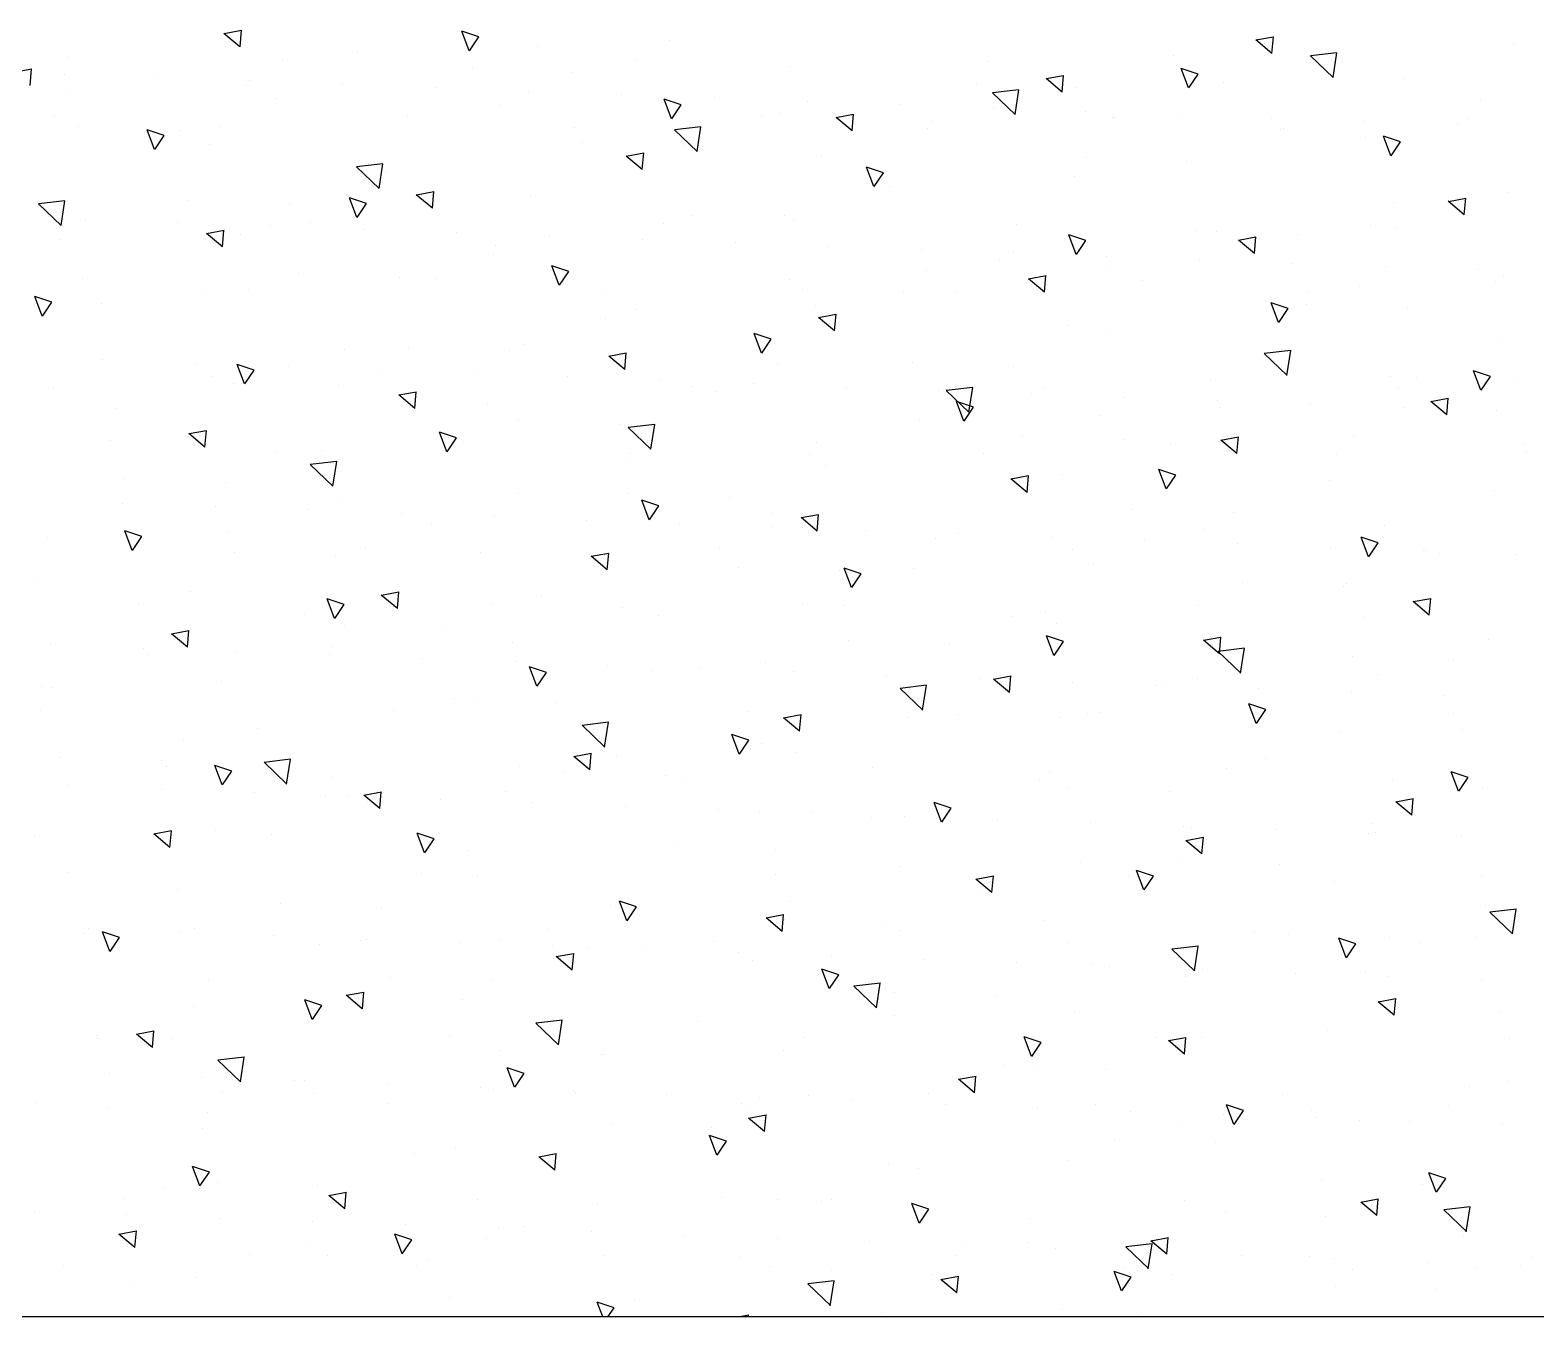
# Model space of a CAD drawing. Header units: metres. Extents: x 532250 to 532639, y 2673852 to 2674172.
# Drawn here: x 532438.229 to 532438.914, y 2674040.276 to 2674040.862 of the extents above; entities that cross this region are included whole.
import ezdxf

# ---------------------------------------------------------------- set-up
doc = ezdxf.new("R2010")
doc.units = ezdxf.units.M
doc.header["$MEASUREMENT"] = 0
doc.layers.add('IDT', color=7, linetype='Continuous')

# ---------------------------------------------------------------- blocks, each defined once
blk = doc.blocks.new('IDT')
at = {"layer": 'IDT', "color": 8}
blk.add_line((27.26703, 17.48292), (28.76703, 17.48292), dxfattribs=at)
at = {"layer": 'IDT', "color": 8, "linetype": 'Continuous'}
for p, q in [((28.19391, 17.48232), (28.19391, 17.48232)), ((28.22857, 17.47933), (28.22857, 17.47933)), ((28.31053, 17.48138), (28.31053, 17.48138)), ((28.33406, 17.47782), (28.33231, 17.46653)), ((28.33401, 17.4778), (28.34432, 17.46791)), ((28.37122, 17.48217), (28.37527, 17.48292)), ((28.37133, 17.48292), (28.37125, 17.48202)), ((28.43524, 17.48292), (28.43247, 17.4788)), ((28.43247, 17.4788), (28.44015, 17.47623)), ((28.43762, 17.48292), (28.44019, 17.47621)), ((28.05839, 17.47054), (28.05839, 17.47054)), ((28.20141, 17.47112), (28.19715, 17.4648)), ((28.20146, 17.47109), (28.20487, 17.4622)), ((28.27639, 17.47199), (28.27572, 17.4644)), ((28.27639, 17.47199), (28.28369, 17.46587)), ((28.42329, 17.47537), (28.42329, 17.47537)), ((28.5074, 17.47391), (28.5074, 17.47391)), ((28.10429, 17.46893), (28.10429, 17.46893)), ((28.17821, 17.46358), (28.17821, 17.46358)), ((28.19715, 17.4648), (28.20483, 17.46222)), ((28.2757, 17.46455), (28.28366, 17.46602)), ((28.28776, 17.46359), (28.28776, 17.46359)), ((28.33225, 17.46653), (28.34431, 17.46794)), ((28.62266, 17.46493), (28.62266, 17.46493)), ((28.65266, 17.46841), (28.65266, 17.46841)), ((28.01463, 17.45586), (28.01463, 17.45586)), ((28.02003, 17.45961), (28.02003, 17.45961)), ((28.03996, 17.46082), (28.03996, 17.46082)), ((28.06231, 17.45807), (28.06231, 17.45807)), ((28.09626, 17.46153), (28.09626, 17.46153)), ((28.10459, 17.45652), (28.10459, 17.45652)), ((28.11573, 17.45558), (28.11573, 17.45558)), ((28.18932, 17.46098), (28.18757, 17.44969)), ((28.18927, 17.46096), (28.19958, 17.45107)), ((28.20078, 17.46045), (28.20078, 17.46045)), ((28.33367, 17.46198), (28.33367, 17.46198)), ((28.3616, 17.46007), (28.3616, 17.46007)), ((28.37508, 17.45611), (28.37508, 17.45611)), ((28.51714, 17.45664), (28.51714, 17.45664)), ((28.52242, 17.4597), (28.52242, 17.4597)), ((28.68323, 17.45932), (28.68323, 17.45932)), ((28.14687, 17.45498), (28.14687, 17.45498)), ((28.18086, 17.45437), (28.1802, 17.44678)), ((28.18086, 17.45437), (28.18816, 17.44825)), ((28.18752, 17.4497), (28.19958, 17.4511)), ((28.18914, 17.45343), (28.18914, 17.45343)), ((28.23142, 17.45189), (28.23142, 17.45189)), ((28.244, 17.44891), (28.244, 17.44891)), ((28.2737, 17.45034), (28.2737, 17.45034)), ((28.27655, 17.4552), (28.27655, 17.4552)), ((28.31598, 17.4488), (28.31598, 17.4488)), ((28.43737, 17.45483), (28.43737, 17.45483)), ((28.52883, 17.45422), (28.52456, 17.4479)), ((28.52887, 17.4542), (28.53229, 17.44531)), ((28.56304, 17.45503), (28.56304, 17.45503)), ((28.5723, 17.44918), (28.5723, 17.44918)), ((28.59819, 17.45445), (28.59819, 17.45445)), ((28.65053, 17.45139), (28.64987, 17.4438)), ((28.65054, 17.45139), (28.65783, 17.44526)), ((28.04459, 17.44415), (28.04284, 17.43285)), ((28.04454, 17.44412), (28.05485, 17.43423)), ((28.04589, 17.44578), (28.04589, 17.44578)), ((28.18017, 17.44693), (28.18813, 17.4484)), ((28.35825, 17.44726), (28.35825, 17.44726)), ((28.40053, 17.44571), (28.40053, 17.44571)), ((28.44281, 17.44417), (28.44281, 17.44417)), ((28.47338, 17.44196), (28.47338, 17.44196)), ((28.48509, 17.44262), (28.48509, 17.44262)), ((28.49034, 17.44713), (28.49034, 17.44713)), ((28.52457, 17.4479), (28.53224, 17.44533)), ((28.64984, 17.44394), (28.6578, 17.44541)), ((28.08533, 17.43675), (28.08467, 17.42916)), ((28.08533, 17.43675), (28.09263, 17.43063)), ((28.10848, 17.43713), (28.10848, 17.43713)), ((28.15438, 17.43552), (28.15438, 17.43552)), ((28.24277, 17.43831), (28.24277, 17.43831)), ((28.29351, 17.44022), (28.28924, 17.4339)), ((28.29355, 17.44019), (28.29697, 17.4313)), ((28.52736, 17.44108), (28.52736, 17.44108)), ((28.56964, 17.43953), (28.56964, 17.43953)), ((28.61192, 17.43799), (28.61192, 17.43799)), ((28.6542, 17.43645), (28.6542, 17.43645)), ((28.04278, 17.43286), (28.05484, 17.43426)), ((28.08464, 17.42931), (28.0926, 17.43078)), ((28.17289, 17.43002), (28.17289, 17.43002)), ((28.28924, 17.4339), (28.29692, 17.43132)), ((28.33371, 17.42964), (28.33371, 17.42964)), ((28.33785, 17.43018), (28.33785, 17.43018)), ((28.35802, 17.42933), (28.35802, 17.42933)), ((28.38376, 17.42857), (28.38376, 17.42857)), ((28.43998, 17.43138), (28.43998, 17.43138)), ((28.49453, 17.42927), (28.49453, 17.42927)), ((28.555, 17.43376), (28.55434, 17.42617)), ((28.55501, 17.43376), (28.5623, 17.42764)), ((28.65535, 17.42889), (28.65535, 17.42889)), ((28.69647, 17.4349), (28.69647, 17.4349)), ((28.05818, 17.42621), (28.05392, 17.41989)), ((28.05823, 17.42619), (28.06165, 17.4173)), ((28.06472, 17.42245), (28.06472, 17.42245)), ((28.55431, 17.42632), (28.56227, 17.42779)), ((28.56723, 17.42323), (28.56723, 17.42323)), ((28.61313, 17.42162), (28.61313, 17.42162)), ((28.62092, 17.42332), (28.61666, 17.417)), ((28.62097, 17.4233), (28.62438, 17.4144)), ((28.63685, 17.42391), (28.63685, 17.42391)), ((28.05392, 17.41989), (28.0616, 17.41732)), ((28.11045, 17.42052), (28.11045, 17.42052)), ((28.29409, 17.4155), (28.29409, 17.4155)), ((28.45948, 17.41614), (28.45881, 17.40855)), ((28.45948, 17.41614), (28.46677, 17.41002)), ((28.61666, 17.417), (28.62433, 17.41443)), ((28.22571, 17.41154), (28.22571, 17.41154)), ((28.30766, 17.41358), (28.30766, 17.41358)), ((28.3856, 17.40931), (28.38134, 17.403)), ((28.38565, 17.40929), (28.38906, 17.4004)), ((28.45878, 17.4087), (28.46674, 17.41017)), ((28.52347, 17.40855), (28.52347, 17.40855)), ((28.15857, 17.40373), (28.15857, 17.40373)), ((28.20447, 17.40211), (28.20447, 17.40211)), ((28.38134, 17.403), (28.38901, 17.40042)), ((28.50453, 17.40611), (28.50453, 17.40611)), ((28.02816, 17.39546), (28.02816, 17.39546)), ((28.07044, 17.39392), (28.07044, 17.39392)), ((28.15028, 17.39531), (28.14602, 17.38899)), ((28.15033, 17.39529), (28.15374, 17.38639)), ((28.17535, 17.39578), (28.17535, 17.39578)), ((28.36395, 17.39852), (28.36328, 17.39093)), ((28.36395, 17.39852), (28.37125, 17.3924)), ((28.38794, 17.39677), (28.38794, 17.39677)), ((28.43385, 17.39516), (28.43385, 17.39516)), ((28.61979, 17.39713), (28.61979, 17.39713)), ((28.09339, 17.39374), (28.09339, 17.39374)), ((28.11272, 17.39237), (28.11272, 17.39237)), ((28.11481, 17.38904), (28.11481, 17.38904)), ((28.14602, 17.38899), (28.15369, 17.38642)), ((28.155, 17.39083), (28.155, 17.39083)), ((28.19727, 17.38928), (28.19727, 17.38928)), ((28.23955, 17.38774), (28.23955, 17.38774)), ((28.36325, 17.39108), (28.37122, 17.39255)), ((28.37222, 17.38832), (28.37222, 17.38832)), ((28.61732, 17.38982), (28.61732, 17.38982)), ((28.66322, 17.38821), (28.66322, 17.38821)), ((28.05267, 17.38676), (28.05267, 17.38676)), ((28.12845, 17.38151), (28.12845, 17.38151)), ((28.21349, 17.38638), (28.21349, 17.38638)), ((28.26842, 17.3809), (28.26775, 17.37331)), ((28.26842, 17.3809), (28.27572, 17.37478)), ((28.28183, 17.3862), (28.28183, 17.3862)), ((28.28927, 17.38114), (28.28927, 17.38114)), ((28.32411, 17.38465), (28.32411, 17.38465)), ((28.34418, 17.38209), (28.34418, 17.38209)), ((28.36638, 17.38311), (28.36638, 17.38311)), ((28.37431, 17.38601), (28.37431, 17.38601)), ((28.40866, 17.38156), (28.40866, 17.38156)), ((28.45009, 17.38076), (28.45009, 17.38076)), ((28.53513, 17.38563), (28.53513, 17.38563)), ((28.56943, 17.38138), (28.56943, 17.38138)), ((28.6109, 17.38039), (28.6109, 17.38039)), ((28.69595, 17.38526), (28.69595, 17.38526)), ((28.02519, 17.37565), (28.02519, 17.37565)), ((28.04303, 17.37799), (28.04303, 17.37799)), ((28.26773, 17.37346), (28.27569, 17.37493)), ((28.45094, 17.38002), (28.45094, 17.38002)), ((28.47769, 17.37841), (28.47343, 17.3721)), ((28.47774, 17.37839), (28.48116, 17.3695)), ((28.48748, 17.37934), (28.48748, 17.37934)), ((28.49322, 17.37847), (28.49322, 17.37847)), ((28.53549, 17.37693), (28.53549, 17.37693)), ((28.57356, 17.37514), (28.57356, 17.37514)), ((28.57777, 17.37539), (28.57777, 17.37539)), ((28.6025, 17.37596), (28.60075, 17.36466)), ((28.60245, 17.37593), (28.61276, 17.36604)), ((28.62005, 17.37384), (28.62005, 17.37384)), ((28.20866, 17.37032), (28.20866, 17.37032)), ((28.2399, 17.37052), (28.2399, 17.37052)), ((28.25456, 17.3687), (28.25456, 17.3687)), ((28.47343, 17.3721), (28.48111, 17.36952)), ((28.66233, 17.3723), (28.66233, 17.3723)), ((28.17289, 17.36328), (28.17223, 17.35569)), ((28.17289, 17.36328), (28.18019, 17.35716)), ((28.24237, 17.36441), (28.23811, 17.35809)), ((28.24242, 17.36439), (28.24583, 17.35549)), ((28.35516, 17.36154), (28.35516, 17.36154)), ((28.43712, 17.36358), (28.43712, 17.36358)), ((28.43803, 17.36337), (28.43803, 17.36337)), ((28.48394, 17.36175), (28.48394, 17.36175)), ((28.6007, 17.36467), (28.61276, 17.36607)), ((28.64256, 17.36029), (28.6419, 17.3527)), ((28.64257, 17.36029), (28.64986, 17.35417)), ((28.02479, 17.35632), (28.02479, 17.35632)), ((28.10759, 17.35272), (28.10759, 17.35272)), ((28.1649, 17.35563), (28.1649, 17.35563)), ((28.1722, 17.35584), (28.18016, 17.35731)), ((28.18561, 17.35595), (28.18561, 17.35595)), ((28.23811, 17.35809), (28.24579, 17.35552)), ((28.34642, 17.35558), (28.34642, 17.35558)), ((28.45777, 17.35912), (28.45602, 17.34782)), ((28.45772, 17.3591), (28.46803, 17.3492)), ((28.50724, 17.3552), (28.50724, 17.3552)), ((28.63399, 17.35612), (28.63399, 17.35612)), ((28.64187, 17.35285), (28.64983, 17.35432)), ((28.66741, 17.35641), (28.66741, 17.35641)), ((28.66806, 17.35483), (28.66806, 17.35483)), ((28.39427, 17.34868), (28.39427, 17.34868)), ((28.45596, 17.34783), (28.46803, 17.34924)), ((28.56979, 17.34751), (28.56553, 17.3412)), ((28.56984, 17.34749), (28.57325, 17.3386)), ((28.02937, 17.34386), (28.02937, 17.34386)), ((28.07528, 17.34224), (28.07528, 17.34224)), ((28.07667, 17.33822), (28.08463, 17.33968)), ((28.07736, 17.34566), (28.0767, 17.33807)), ((28.07736, 17.34566), (28.08466, 17.33953)), ((28.22284, 17.34374), (28.22284, 17.34374)), ((28.3048, 17.34579), (28.3048, 17.34579)), ((28.31304, 17.34228), (28.31128, 17.33099)), ((28.31299, 17.34226), (28.3233, 17.33237)), ((28.54703, 17.34267), (28.54637, 17.33508)), ((28.54704, 17.34267), (28.55433, 17.33655)), ((28.56553, 17.3412), (28.5732, 17.33862)), ((28.62365, 17.34173), (28.62365, 17.34173)), ((28.25875, 17.33691), (28.25875, 17.33691)), ((28.30465, 17.33529), (28.30465, 17.33529)), ((28.31123, 17.331), (28.32329, 17.3324)), ((28.33447, 17.33351), (28.33021, 17.32719)), ((28.33452, 17.33349), (28.33793, 17.32459)), ((28.50167, 17.33832), (28.50167, 17.33832)), ((28.54634, 17.33523), (28.5543, 17.3367)), ((28.03769, 17.3295), (28.03769, 17.3295)), ((28.07996, 17.32795), (28.07996, 17.32795)), ((28.09053, 17.32594), (28.09053, 17.32594)), ((28.12224, 17.32641), (28.12224, 17.32641)), ((28.1683, 17.32544), (28.16655, 17.31415)), ((28.16825, 17.32542), (28.17856, 17.31553)), ((28.17248, 17.32799), (28.17248, 17.32799)), ((28.33021, 17.32719), (28.33788, 17.32462)), ((28.48812, 17.32996), (28.48812, 17.32996)), ((28.53403, 17.32834), (28.53403, 17.32834)), ((28.61693, 17.32934), (28.61693, 17.32934)), ((28.09915, 17.3195), (28.09488, 17.31318)), ((28.09919, 17.31948), (28.10261, 17.31059)), ((28.16452, 17.32487), (28.16452, 17.32487)), ((28.2068, 17.32332), (28.2068, 17.32332)), ((28.21499, 17.32222), (28.21499, 17.32222)), ((28.24907, 17.32178), (28.24907, 17.32178)), ((28.29135, 17.32023), (28.29135, 17.32023)), ((28.33363, 17.31869), (28.33363, 17.31869)), ((28.36935, 17.32052), (28.36935, 17.32052)), ((28.45081, 17.31761), (28.45877, 17.31908)), ((28.45151, 17.32505), (28.45084, 17.31746)), ((28.45151, 17.32505), (28.45881, 17.31893)), ((28.06539, 17.31269), (28.06539, 17.31269)), ((28.09489, 17.31319), (28.10256, 17.31061)), ((28.1665, 17.31416), (28.17856, 17.31556)), ((28.2262, 17.31232), (28.2262, 17.31232)), ((28.37591, 17.31714), (28.37591, 17.31714)), ((28.38702, 17.31194), (28.38702, 17.31194)), ((28.41818, 17.3156), (28.41818, 17.3156)), ((28.44436, 17.31527), (28.44436, 17.31527)), ((28.46046, 17.31406), (28.46046, 17.31406)), ((28.50274, 17.31251), (28.50274, 17.31251)), ((28.56657, 17.31359), (28.56657, 17.31359)), ((28.66188, 17.31661), (28.65762, 17.31029)), ((28.66193, 17.31659), (28.66534, 17.3077)), ((28.02357, 17.30861), (28.02182, 17.29731)), ((28.02352, 17.30858), (28.03383, 17.29869)), ((28.04017, 17.31019), (28.04017, 17.31019)), ((28.07947, 17.31045), (28.07947, 17.31045)), ((28.12537, 17.30883), (28.12537, 17.30883)), ((28.14116, 17.30745), (28.14116, 17.30745)), ((28.30198, 17.30707), (28.30198, 17.30707)), ((28.35598, 17.30743), (28.35531, 17.29984)), ((28.35598, 17.30743), (28.36328, 17.30131)), ((28.4628, 17.3067), (28.4628, 17.3067)), ((28.48461, 17.31154), (28.48461, 17.31154)), ((28.54502, 17.31097), (28.54502, 17.31097)), ((28.54784, 17.31157), (28.54784, 17.31157)), ((28.58729, 17.30942), (28.58729, 17.30942)), ((28.62362, 17.30632), (28.62362, 17.30632)), ((28.62957, 17.30788), (28.62957, 17.30788)), ((28.65762, 17.31029), (28.66529, 17.30772)), ((28.67185, 17.30633), (28.67185, 17.30633)), ((28.67374, 17.30832), (28.67374, 17.30832)), ((28.02176, 17.29732), (28.03382, 17.29872)), ((28.23704, 17.30272), (28.23704, 17.30272)), ((28.30884, 17.3035), (28.30884, 17.3035)), ((28.35474, 17.30188), (28.35474, 17.30188)), ((28.35529, 17.29999), (28.36325, 17.30146)), ((28.42656, 17.30261), (28.4223, 17.29629)), ((28.42661, 17.30258), (28.43002, 17.29369)), ((28.03571, 17.29576), (28.03571, 17.29576)), ((28.35229, 17.29374), (28.35229, 17.29374)), ((28.4223, 17.29629), (28.42997, 17.29371)), ((28.43425, 17.29579), (28.43425, 17.29579)), ((28.53821, 17.29655), (28.53821, 17.29655)), ((28.58412, 17.29493), (28.58412, 17.29493)), ((28.10472, 17.28493), (28.10472, 17.28493)), ((28.19124, 17.2886), (28.18698, 17.28228)), ((28.19129, 17.28858), (28.1947, 17.27969)), ((28.26045, 17.28981), (28.25978, 17.28222)), ((28.26045, 17.28981), (28.26775, 17.28368)), ((28.26508, 17.28881), (28.26508, 17.28881)), ((28.63112, 17.28832), (28.63112, 17.28832)), ((28.0375, 17.28226), (28.0375, 17.28226)), ((28.18698, 17.28228), (28.19465, 17.27971)), ((28.19832, 17.28189), (28.19832, 17.28189)), ((28.25976, 17.28237), (28.26772, 17.28383)), ((28.30193, 17.27799), (28.30193, 17.27799)), ((28.35914, 17.28151), (28.35914, 17.28151)), ((28.49446, 17.28186), (28.49446, 17.28186)), ((28.51996, 17.28114), (28.51996, 17.28114)), ((28.68078, 17.28076), (28.68078, 17.28076)), ((28.12956, 17.27704), (28.12956, 17.27704)), ((28.16492, 17.27219), (28.16426, 17.26459)), ((28.16492, 17.27219), (28.17222, 17.26606)), ((28.17546, 17.27542), (28.17546, 17.27542)), ((28.21998, 17.27595), (28.21998, 17.27595)), ((28.49881, 17.27052), (28.49881, 17.27052)), ((28.51865, 17.27171), (28.51439, 17.26539)), ((28.5187, 17.27168), (28.52212, 17.26279)), ((28.04663, 17.26429), (28.04663, 17.26429)), ((28.16423, 17.26474), (28.17219, 17.26621)), ((28.35893, 17.27009), (28.35893, 17.27009)), ((28.40483, 17.26847), (28.40483, 17.26847)), ((28.51439, 17.26539), (28.52207, 17.26281)), ((28.63459, 17.2692), (28.63393, 17.26161)), ((28.6346, 17.2692), (28.64189, 17.26308)), ((28.0858, 17.26235), (28.0858, 17.26235)), ((28.08766, 17.25815), (28.08766, 17.25815)), ((28.08891, 17.26275), (28.08891, 17.26275)), ((28.13118, 17.2612), (28.13118, 17.2612)), ((28.16962, 17.26019), (28.16962, 17.26019)), ((28.17346, 17.25966), (28.17346, 17.25966)), ((28.21574, 17.25812), (28.21574, 17.25812)), ((28.28333, 17.2577), (28.27907, 17.25138)), ((28.28338, 17.25768), (28.2868, 17.24879)), ((28.5883, 17.26314), (28.5883, 17.26314)), ((28.61406, 17.26154), (28.61406, 17.26154)), ((28.6339, 17.26176), (28.64186, 17.26323)), ((28.63421, 17.26152), (28.63421, 17.26152)), ((28.69602, 17.26359), (28.69602, 17.26359)), ((28.06939, 17.25456), (28.06873, 17.24697)), ((28.0694, 17.25456), (28.07669, 17.24844)), ((28.25802, 17.25657), (28.25802, 17.25657)), ((28.27907, 17.25138), (28.28675, 17.24881)), ((28.30029, 17.25503), (28.30029, 17.25503)), ((28.31517, 17.2554), (28.31517, 17.2554)), ((28.34257, 17.25348), (28.34257, 17.25348)), ((28.36649, 17.25273), (28.36649, 17.25273)), ((28.38485, 17.25194), (28.38485, 17.25194)), ((28.42713, 17.25039), (28.42713, 17.25039)), ((28.53906, 17.25158), (28.5384, 17.24399)), ((28.53907, 17.25158), (28.54636, 17.24546)), ((28.04801, 17.24369), (28.04375, 17.23738)), ((28.04806, 17.24367), (28.05148, 17.23478)), ((28.0687, 17.24712), (28.07666, 17.24859)), ((28.17965, 17.24363), (28.17965, 17.24363)), ((28.4694, 17.24885), (28.4694, 17.24885)), ((28.48175, 17.24375), (28.48175, 17.24375)), ((28.51168, 17.24731), (28.51168, 17.24731)), ((28.53837, 17.24414), (28.54633, 17.24561)), ((28.54455, 17.24845), (28.54455, 17.24845)), ((28.55396, 17.24576), (28.55396, 17.24576)), ((28.5637, 17.24579), (28.5637, 17.24579)), ((28.59624, 17.24422), (28.59624, 17.24422)), ((28.0373, 17.2424), (28.0373, 17.2424)), ((28.04375, 17.23738), (28.05143, 17.2348)), ((28.0781, 17.23863), (28.0781, 17.23863)), ((28.22555, 17.24201), (28.22555, 17.24201)), ((28.23892, 17.23825), (28.23892, 17.23825)), ((28.39974, 17.23788), (28.39974, 17.23788)), ((28.40902, 17.23668), (28.40902, 17.23668)), ((28.56055, 17.2375), (28.56055, 17.2375)), ((28.58148, 17.24042), (28.57973, 17.22912)), ((28.58143, 17.24039), (28.59174, 17.2305)), ((28.61075, 17.2408), (28.60649, 17.23449)), ((28.6108, 17.24078), (28.61421, 17.23189)), ((28.63851, 17.24267), (28.63851, 17.24267)), ((28.68079, 17.24113), (28.68079, 17.24113)), ((28.15387, 17.23338), (28.15387, 17.23338)), ((28.23417, 17.23493), (28.23417, 17.23493)), ((28.31469, 17.23301), (28.31469, 17.23301)), ((28.44354, 17.23396), (28.44287, 17.22637)), ((28.44354, 17.23396), (28.45084, 17.22784)), ((28.45492, 17.23506), (28.45492, 17.23506)), ((28.47551, 17.23263), (28.47551, 17.23263)), ((28.57968, 17.22913), (28.59174, 17.23053)), ((28.60649, 17.23449), (28.61416, 17.23191)), ((28.63633, 17.23226), (28.63633, 17.23226)), ((28.63839, 17.22973), (28.63839, 17.22973)), ((28.13589, 17.22894), (28.13589, 17.22894)), ((28.34943, 17.22595), (28.34943, 17.22595)), ((28.37543, 17.2268), (28.37117, 17.22048)), ((28.37548, 17.22678), (28.37889, 17.21788)), ((28.43139, 17.22799), (28.43139, 17.22799)), ((28.43675, 17.22358), (28.435, 17.21229)), ((28.4367, 17.22356), (28.44701, 17.21366)), ((28.44284, 17.22652), (28.4508, 17.22799)), ((28.6843, 17.22811), (28.6843, 17.22811)), ((28.10186, 17.21713), (28.10186, 17.21713)), ((28.34801, 17.21634), (28.34734, 17.20875)), ((28.34801, 17.21634), (28.35531, 17.21021)), ((28.36526, 17.22199), (28.36526, 17.22199)), ((28.37117, 17.22048), (28.37884, 17.21791)), ((28.62826, 17.22053), (28.62826, 17.22053)), ((28.04627, 17.21555), (28.04627, 17.21555)), ((28.14011, 17.21279), (28.13585, 17.20648)), ((28.14016, 17.21277), (28.14357, 17.20388)), ((28.22974, 17.21022), (28.22974, 17.21022)), ((28.29907, 17.2102), (28.29907, 17.2102)), ((28.34732, 17.2089), (28.35528, 17.21036)), ((28.43494, 17.21229), (28.447, 17.2137)), ((28.59464, 17.21504), (28.59464, 17.21504)), ((28.05021, 17.2082), (28.05021, 17.2082)), ((28.13585, 17.20648), (28.14352, 17.2039)), ((28.21103, 17.20782), (28.21103, 17.20782)), ((28.21711, 17.20815), (28.21711, 17.20815)), ((28.27564, 17.2086), (28.27564, 17.2086)), ((28.29201, 17.20674), (28.29026, 17.19545)), ((28.29196, 17.20672), (28.30227, 17.19683)), ((28.37185, 17.20745), (28.37185, 17.20745)), ((28.45911, 17.20327), (28.45911, 17.20327)), ((28.49594, 17.20273), (28.49594, 17.20273)), ((28.53267, 17.20707), (28.53267, 17.20707)), ((28.69349, 17.2067), (28.69349, 17.2067)), ((28.05476, 17.20014), (28.05476, 17.20014)), ((28.09704, 17.1986), (28.09704, 17.1986)), ((28.13931, 17.19706), (28.13931, 17.19706)), ((28.18159, 17.19551), (28.18159, 17.19551)), ((28.18598, 17.19553), (28.18598, 17.19553)), ((28.25248, 17.19871), (28.25181, 17.19112)), ((28.25248, 17.19871), (28.25978, 17.19259)), ((28.29021, 17.19546), (28.30227, 17.19686)), ((28.46752, 17.1959), (28.46326, 17.18958)), ((28.46757, 17.19588), (28.47098, 17.18698)), ((28.50501, 17.20165), (28.50501, 17.20165)), ((28.68848, 17.19632), (28.68848, 17.19632)), ((28.69315, 17.19579), (28.69315, 17.19579)), ((28.0848, 17.19035), (28.0848, 17.19035)), ((28.14728, 17.18991), (28.14553, 17.17861)), ((28.14723, 17.18988), (28.15754, 17.17999)), ((28.16675, 17.1924), (28.16675, 17.1924)), ((28.22387, 17.19397), (28.22387, 17.19397)), ((28.25179, 17.19127), (28.25975, 17.19274)), ((28.26615, 17.19242), (28.26615, 17.19242)), ((28.30842, 17.19088), (28.30842, 17.19088)), ((28.3507, 17.18933), (28.3507, 17.18933)), ((28.41535, 17.18858), (28.41535, 17.18858)), ((28.46326, 17.18958), (28.47094, 17.18701)), ((28.6112, 17.19375), (28.6112, 17.19375)), ((28.05045, 17.18376), (28.05045, 17.18376)), ((28.09636, 17.18214), (28.09636, 17.18214)), ((28.2322, 17.18189), (28.22794, 17.17558)), ((28.23225, 17.18187), (28.23566, 17.17298)), ((28.36363, 17.18493), (28.36363, 17.18493)), ((28.39298, 17.18779), (28.39298, 17.18779)), ((28.43526, 17.18625), (28.43526, 17.18625)), ((28.47753, 17.1847), (28.47753, 17.1847)), ((28.51981, 17.18316), (28.51981, 17.18316)), ((28.56209, 17.18161), (28.56209, 17.18161)), ((28.64473, 17.18163), (28.64473, 17.18163)), ((28.03444, 17.1746), (28.03444, 17.1746)), ((28.14548, 17.17862), (28.15754, 17.18002)), ((28.15626, 17.17365), (28.16422, 17.17512)), ((28.15695, 17.18109), (28.15629, 17.1735)), ((28.15695, 17.18109), (28.16425, 17.17497)), ((28.22794, 17.17558), (28.23562, 17.173)), ((28.27983, 17.17681), (28.27983, 17.17681)), ((28.32573, 17.17519), (28.32573, 17.17519)), ((28.47888, 17.17595), (28.47888, 17.17595)), ((28.56084, 17.178), (28.56084, 17.178)), ((28.60437, 17.18007), (28.60437, 17.18007)), ((28.62662, 17.17811), (28.62596, 17.17052)), ((28.62663, 17.17811), (28.63392, 17.17199)), ((28.64664, 17.17852), (28.64664, 17.17852)), ((28.68892, 17.17698), (28.68892, 17.17698)), ((28.5092, 17.16986), (28.5092, 17.16986)), ((28.5551, 17.16824), (28.5551, 17.16824)), ((28.62593, 17.17067), (28.63389, 17.17214)), ((28.06142, 17.16347), (28.06076, 17.15588)), ((28.06143, 17.16347), (28.06872, 17.15735)), ((28.09081, 17.16456), (28.09081, 17.16456)), ((28.23131, 17.16713), (28.23131, 17.16713)), ((28.23607, 17.16212), (28.23607, 17.16212)), ((28.25163, 17.16419), (28.25163, 17.16419)), ((28.41245, 17.16381), (28.41245, 17.16381)), ((28.55962, 17.165), (28.55535, 17.15868)), ((28.55967, 17.16497), (28.56308, 17.15608)), ((28.57327, 17.16344), (28.57327, 17.16344)), ((28.06073, 17.15603), (28.06869, 17.1575)), ((28.16659, 17.15932), (28.16659, 17.15932)), ((28.32741, 17.15894), (28.32741, 17.15894)), ((28.34657, 17.15815), (28.34657, 17.15815)), ((28.42852, 17.1602), (28.42852, 17.1602)), ((28.46544, 17.15517), (28.46544, 17.15517)), ((28.48823, 17.15857), (28.48823, 17.15857)), ((28.5304, 17.15305), (28.53836, 17.15451)), ((28.53109, 17.16049), (28.53043, 17.1529)), ((28.5311, 17.16049), (28.53839, 17.15436)), ((28.55536, 17.15868), (28.56303, 17.1561)), ((28.64904, 17.1582), (28.64904, 17.1582)), ((28.09899, 17.14933), (28.09899, 17.14933)), ((28.10054, 17.15035), (28.10054, 17.15035)), ((28.14645, 17.14873), (28.14645, 17.14873)), ((28.3243, 17.15099), (28.32003, 17.14467)), ((28.32434, 17.15097), (28.32776, 17.14208)), ((28.62539, 17.15273), (28.62539, 17.15273)), ((28.69482, 17.14822), (28.69482, 17.14822)), ((28.21425, 17.14035), (28.21425, 17.14035)), ((28.29621, 17.1424), (28.29621, 17.1424)), ((28.32003, 17.14467), (28.32771, 17.1421)), ((28.32992, 17.1434), (28.32992, 17.1434)), ((28.37582, 17.14178), (28.37582, 17.14178)), ((28.43557, 17.14287), (28.4349, 17.13527)), ((28.43557, 17.14287), (28.44287, 17.13674)), ((28.022, 17.13573), (28.022, 17.13573)), ((28.05678, 17.13566), (28.05678, 17.13566)), ((28.06293, 17.13413), (28.06293, 17.13413)), ((28.06428, 17.13418), (28.06428, 17.13418)), ((28.08897, 17.13699), (28.08471, 17.13067)), ((28.08902, 17.13696), (28.09244, 17.12807)), ((28.22375, 17.13376), (28.22375, 17.13376)), ((28.43487, 17.13542), (28.44284, 17.13689)), ((28.49308, 17.13493), (28.49308, 17.13493)), ((28.55929, 17.13645), (28.55929, 17.13645)), ((28.6052, 17.13483), (28.6052, 17.13483)), ((28.65171, 17.1341), (28.64745, 17.12778)), ((28.65176, 17.13407), (28.65517, 17.12518)), ((28.08471, 17.13067), (28.09239, 17.12809)), ((28.10656, 17.13264), (28.10656, 17.13264)), ((28.14884, 17.13109), (28.14884, 17.13109)), ((28.19111, 17.12955), (28.19111, 17.12955)), ((28.23339, 17.128), (28.23339, 17.128)), ((28.28616, 17.12871), (28.28616, 17.12871)), ((28.38456, 17.13338), (28.38456, 17.13338)), ((28.54538, 17.13301), (28.54538, 17.13301)), ((28.64745, 17.12778), (28.65512, 17.1252)), ((28.69029, 17.128), (28.69029, 17.128)), ((28.08193, 17.12256), (28.08193, 17.12256)), ((28.16389, 17.1246), (28.16389, 17.1246)), ((28.27567, 17.12646), (28.27567, 17.12646)), ((28.31795, 17.12492), (28.31795, 17.12492)), ((28.34004, 17.12524), (28.33937, 17.11765)), ((28.34004, 17.12524), (28.34734, 17.11912)), ((28.36022, 17.12337), (28.36022, 17.12337)), ((28.4025, 17.12183), (28.4025, 17.12183)), ((28.41639, 17.12009), (28.41213, 17.11377)), ((28.41644, 17.12007), (28.41985, 17.11118)), ((28.44478, 17.12028), (28.44478, 17.12028)), ((28.51553, 17.12176), (28.51553, 17.12176)), ((28.60833, 17.12595), (28.60833, 17.12595)), ((28.15063, 17.11694), (28.15063, 17.11694)), ((28.19654, 17.11532), (28.19654, 17.11532)), ((28.33935, 17.1178), (28.34731, 17.11927)), ((28.36076, 17.11713), (28.36076, 17.11713)), ((28.41213, 17.11377), (28.4198, 17.1112)), ((28.48706, 17.11874), (28.48706, 17.11874)), ((28.52933, 17.11719), (28.52933, 17.11719)), ((28.57161, 17.11565), (28.57161, 17.11565)), ((28.61389, 17.11411), (28.61389, 17.11411)), ((28.03157, 17.10681), (28.03157, 17.10681)), ((28.18107, 17.10609), (28.17681, 17.09977)), ((28.18112, 17.10606), (28.18453, 17.09717)), ((28.24451, 17.10762), (28.24385, 17.10003)), ((28.24451, 17.10762), (28.25181, 17.1015)), ((28.38001, 17.10999), (28.38001, 17.10999)), ((28.42591, 17.10837), (28.42591, 17.10837)), ((28.47602, 17.10815), (28.47602, 17.10815)), ((28.55797, 17.1102), (28.55797, 17.1102)), ((28.65617, 17.11256), (28.65617, 17.11256)), ((28.10687, 17.10225), (28.10687, 17.10225)), ((28.17681, 17.09977), (28.18448, 17.09719)), ((28.22844, 17.09934), (28.22844, 17.09934)), ((28.24382, 17.10018), (28.25178, 17.10165)), ((28.56046, 17.10488), (28.55871, 17.09358)), ((28.56041, 17.10485), (28.57072, 17.09496)), ((28.60938, 17.10304), (28.60938, 17.10304)), ((28.65529, 17.10142), (28.65529, 17.10142)), ((28.33625, 17.0953), (28.33625, 17.0953)), ((28.42566, 17.0924), (28.42566, 17.0924)), ((28.55866, 17.09359), (28.57072, 17.09499)), ((28.01725, 17.08886), (28.01725, 17.08886)), ((28.01848, 17.08563), (28.01848, 17.08563)), ((28.10352, 17.0905), (28.10352, 17.0905)), ((28.14898, 17.09), (28.14832, 17.08241)), ((28.14898, 17.09), (28.15628, 17.08388)), ((28.26434, 17.09012), (28.26434, 17.09012)), ((28.3437, 17.09036), (28.3437, 17.09036)), ((28.41573, 17.08804), (28.41398, 17.07675)), ((28.41568, 17.08802), (28.42599, 17.07813)), ((28.42516, 17.08975), (28.42516, 17.08975)), ((28.50848, 17.08919), (28.50422, 17.08287)), ((28.50853, 17.08917), (28.51195, 17.08028)), ((28.56562, 17.08835), (28.56562, 17.08835)), ((28.58598, 17.08937), (28.58598, 17.08937)), ((28.61865, 17.08702), (28.61799, 17.07943)), ((28.61866, 17.08702), (28.62595, 17.08089)), ((28.09613, 17.08154), (28.09613, 17.08154)), ((28.14829, 17.08256), (28.15625, 17.08403)), ((28.1793, 17.08525), (28.1793, 17.08525)), ((28.20072, 17.08353), (28.20072, 17.08353)), ((28.24663, 17.08191), (28.24663, 17.08191)), ((28.34012, 17.08488), (28.34012, 17.08488)), ((28.50094, 17.08451), (28.50094, 17.08451)), ((28.50422, 17.08287), (28.5119, 17.0803)), ((28.61796, 17.07958), (28.62592, 17.08104)), ((28.62253, 17.08493), (28.62253, 17.08493)), ((28.66176, 17.08413), (28.66176, 17.08413)), ((28.05345, 17.07238), (28.05279, 17.06479)), ((28.05346, 17.07238), (28.06075, 17.06626)), ((28.21139, 17.07256), (28.21139, 17.07256)), ((28.27316, 17.07518), (28.2689, 17.06887)), ((28.27321, 17.07516), (28.27663, 17.06627)), ((28.29334, 17.07461), (28.29334, 17.07461)), ((28.41392, 17.07675), (28.42598, 17.07816)), ((28.4301, 17.07658), (28.4301, 17.07658)), ((28.476, 17.07496), (28.476, 17.07496)), ((28.03095, 17.07052), (28.03095, 17.07052)), ((28.05276, 17.06494), (28.06072, 17.06641)), ((28.07322, 17.06898), (28.07322, 17.06898)), ((28.1155, 17.06743), (28.1155, 17.06743)), ((28.15697, 17.06884), (28.15697, 17.06884)), ((28.15778, 17.06589), (28.15778, 17.06589)), ((28.2689, 17.06887), (28.27658, 17.06629)), ((28.27099, 17.0712), (28.26924, 17.05991)), ((28.27094, 17.07118), (28.28125, 17.06129)), ((28.49021, 17.06714), (28.49021, 17.06714)), ((28.52313, 17.0694), (28.52246, 17.0618)), ((28.52313, 17.0694), (28.53043, 17.06327)), ((28.65947, 17.06963), (28.65947, 17.06963)), ((28.03784, 17.06118), (28.03358, 17.05486)), ((28.03789, 17.06116), (28.0413, 17.05226)), ((28.07564, 17.06007), (28.07564, 17.06007)), ((28.20006, 17.06434), (28.20006, 17.06434)), ((28.23646, 17.05969), (28.23646, 17.05969)), ((28.24233, 17.0628), (28.24233, 17.0628)), ((28.26919, 17.05992), (28.28125, 17.06132)), ((28.28461, 17.06125), (28.28461, 17.06125)), ((28.32689, 17.05971), (28.32689, 17.05971)), ((28.36917, 17.05817), (28.36917, 17.05817)), ((28.38634, 17.06189), (28.38634, 17.06189)), ((28.39728, 17.05932), (28.39728, 17.05932)), ((28.52243, 17.06195), (28.53039, 17.06342)), ((28.5581, 17.05894), (28.5581, 17.05894)), ((28.60058, 17.05829), (28.59632, 17.05197)), ((28.60063, 17.05827), (28.60404, 17.04937)), ((28.60547, 17.05816), (28.60547, 17.05816)), ((28.68743, 17.0602), (28.68743, 17.0602)), ((28.02144, 17.05707), (28.02144, 17.05707)), ((28.03358, 17.05486), (28.04126, 17.05229)), ((28.06734, 17.05545), (28.06734, 17.05545)), ((28.07907, 17.05476), (28.07907, 17.05476)), ((28.12626, 17.05437), (28.12451, 17.04307)), ((28.12621, 17.05434), (28.13652, 17.04445)), ((28.16102, 17.05681), (28.16102, 17.05681)), ((28.41144, 17.05662), (28.41144, 17.05662)), ((28.4276, 17.05177), (28.42693, 17.04418)), ((28.4276, 17.05177), (28.4349, 17.04565)), ((28.45372, 17.05508), (28.45372, 17.05508)), ((28.496, 17.05353), (28.496, 17.05353)), ((28.53828, 17.05199), (28.53828, 17.05199)), ((28.59632, 17.05197), (28.60399, 17.0494)), ((28.61571, 17.05494), (28.61571, 17.05494)), ((28.12445, 17.04308), (28.13652, 17.04448)), ((28.25081, 17.05012), (28.25081, 17.05012)), ((28.29672, 17.0485), (28.29672, 17.0485)), ((28.3579, 17.04934), (28.3579, 17.04934)), ((28.4269, 17.04433), (28.43487, 17.0458)), ((28.58055, 17.05044), (28.58055, 17.05044)), ((28.62283, 17.0489), (28.62283, 17.0489)), ((28.66511, 17.04736), (28.66511, 17.04736)), ((28.02871, 17.03901), (28.02871, 17.03901)), ((28.36526, 17.04428), (28.361, 17.03797)), ((28.361, 17.03797), (28.36867, 17.03539)), ((28.36531, 17.04426), (28.36872, 17.03537)), ((28.47315, 17.04036), (28.47315, 17.04036)), ((28.48019, 17.04317), (28.48019, 17.04317)), ((28.52609, 17.04155), (28.52609, 17.04155)), ((28.55511, 17.04241), (28.55511, 17.04241)), ((28.20706, 17.03543), (28.20706, 17.03543)), ((28.22558, 17.03154), (28.22558, 17.03154)), ((28.33207, 17.03415), (28.3314, 17.02656)), ((28.33207, 17.03415), (28.33937, 17.02803)), ((28.12994, 17.03028), (28.12568, 17.02396)), ((28.12568, 17.02396), (28.13335, 17.02139)), ((28.12999, 17.03026), (28.1334, 17.02136)), ((28.33138, 17.02671), (28.33934, 17.02818)), ((28.42279, 17.02461), (28.42279, 17.02461)), ((28.43643, 17.02848), (28.43643, 17.02848)), ((28.69267, 17.02739), (28.68841, 17.02107)), ((28.69272, 17.02737), (28.69613, 17.01847)), ((28.07153, 17.02366), (28.07153, 17.02366)), ((28.11743, 17.02204), (28.11743, 17.02204)), ((28.34084, 17.02256), (28.34084, 17.02256)), ((28.61966, 17.01714), (28.61966, 17.01714)), ((28.6658, 17.02153), (28.6658, 17.02153)), ((28.68841, 17.02107), (28.69609, 17.0185)), ((28.0312, 17.01156), (28.0312, 17.01156)), ((28.09326, 17.01374), (28.09326, 17.01374)), ((28.11624, 17.01643), (28.11624, 17.01643)), ((28.19201, 17.01119), (28.19201, 17.01119)), ((28.23585, 17.00909), (28.24381, 17.01056)), ((28.23654, 17.01653), (28.23588, 17.00894)), ((28.23654, 17.01653), (28.24384, 17.01041)), ((28.27706, 17.01606), (28.27706, 17.01606)), ((28.3009, 17.01671), (28.3009, 17.01671)), ((28.34681, 17.01509), (28.34681, 17.01509)), ((28.35283, 17.01082), (28.35283, 17.01082)), ((28.43788, 17.01568), (28.43788, 17.01568)), ((28.45735, 17.01338), (28.45309, 17.00707)), ((28.4574, 17.01336), (28.46081, 17.00447)), ((28.51365, 17.01044), (28.51365, 17.01044)), ((28.59869, 17.01531), (28.59869, 17.01531)), ((28.67447, 17.01007), (28.67447, 17.01007)), ((28.02777, 17.00897), (28.02777, 17.00897)), ((28.03908, 17.00637), (28.03908, 17.00637)), ((28.08135, 17.00483), (28.08135, 17.00483)), ((28.12363, 17.00328), (28.12363, 17.00328)), ((28.20852, 17.00476), (28.20852, 17.00476)), ((28.29048, 17.00681), (28.29048, 17.00681)), ((28.45309, 17.00707), (28.46076, 17.00449)), ((28.53028, 17.00976), (28.53028, 17.00976)), ((28.57618, 17.00814), (28.57618, 17.00814)), ((28.14101, 16.99891), (28.14035, 16.99132)), ((28.14101, 16.99891), (28.14831, 16.99279)), ((28.16591, 17.00174), (28.16591, 17.00174)), ((28.20819, 17.00019), (28.20819, 17.00019)), ((28.22203, 16.99938), (28.21777, 16.99306)), ((28.22208, 16.99936), (28.22549, 16.99046)), ((28.25046, 16.99865), (28.25046, 16.99865)), ((28.25715, 17.00202), (28.25715, 17.00202)), ((28.29274, 16.99711), (28.29274, 16.99711)), ((28.48735, 16.99934), (28.48735, 16.99934)), ((28.12162, 16.99025), (28.12162, 16.99025)), ((28.14032, 16.99147), (28.14828, 16.99294)), ((28.21777, 16.99306), (28.22544, 16.99049)), ((28.33502, 16.99556), (28.33502, 16.99556)), ((28.3773, 16.99402), (28.3773, 16.99402)), ((28.41957, 16.99247), (28.41957, 16.99247)), ((28.46185, 16.99093), (28.46185, 16.99093)), ((28.48652, 16.99507), (28.48652, 16.99507)), ((28.60261, 16.99036), (28.60261, 16.99036)), ((28.60999, 16.98848), (28.61795, 16.98995)), ((28.61068, 16.99592), (28.61002, 16.98833)), ((28.61069, 16.99592), (28.61798, 16.9898)), ((28.68456, 16.99241), (28.68456, 16.99241)), ((28.0762, 16.98697), (28.0762, 16.98697)), ((28.08835, 16.986), (28.08835, 16.986)), ((28.15816, 16.98901), (28.15816, 16.98901)), ((28.16752, 16.98863), (28.16752, 16.98863)), ((28.24917, 16.98563), (28.24917, 16.98563)), ((28.35099, 16.9833), (28.35099, 16.9833)), ((28.40999, 16.98525), (28.40999, 16.98525)), ((28.50413, 16.98938), (28.50413, 16.98938)), ((28.54641, 16.98784), (28.54641, 16.98784)), ((28.57081, 16.98488), (28.57081, 16.98488)), ((28.58868, 16.9863), (28.58868, 16.9863)), ((28.63096, 16.98475), (28.63096, 16.98475)), ((28.67324, 16.98321), (28.67324, 16.98321)), ((28.68418, 16.98618), (28.68242, 16.97488)), ((28.68413, 16.98615), (28.69443, 16.97626)), ((28.04548, 16.98129), (28.04482, 16.9737)), ((28.04549, 16.98129), (28.05278, 16.97516)), ((28.35503, 16.98154), (28.35503, 16.98154)), ((28.3969, 16.98168), (28.3969, 16.98168)), ((28.51516, 16.9783), (28.51449, 16.97071)), ((28.51516, 16.9783), (28.52246, 16.97218)), ((28.54944, 16.98248), (28.54518, 16.97616)), ((28.54518, 16.97616), (28.55286, 16.97359)), ((28.54949, 16.98246), (28.55291, 16.97357)), ((28.58037, 16.97635), (28.58037, 16.97635)), ((28.68237, 16.97489), (28.69443, 16.97629)), ((28.02584, 16.97122), (28.02584, 16.97122)), ((28.04479, 16.97385), (28.05275, 16.97532)), ((28.07786, 16.97556), (28.07786, 16.97556)), ((28.47029, 16.97256), (28.47029, 16.97256)), ((28.51446, 16.97086), (28.52242, 16.97233)), ((28.53944, 16.96934), (28.53769, 16.95804)), ((28.53939, 16.96932), (28.5497, 16.95942)), ((28.55225, 16.97461), (28.55225, 16.97461)), ((28.62627, 16.97473), (28.62627, 16.97473)), ((28.22272, 16.96375), (28.22272, 16.96375)), ((28.30724, 16.96861), (28.30724, 16.96861)), ((28.31412, 16.96848), (28.30986, 16.96216)), ((28.30986, 16.96216), (28.31754, 16.95958)), ((28.31417, 16.96845), (28.31759, 16.95956)), ((28.17171, 16.95684), (28.17171, 16.95684)), ((28.41963, 16.96068), (28.41896, 16.95309)), ((28.41963, 16.96068), (28.42693, 16.95456)), ((28.41993, 16.95681), (28.41993, 16.95681)), ((28.53661, 16.96166), (28.53661, 16.96166)), ((28.53764, 16.95805), (28.5497, 16.95946)), ((28.0788, 16.95447), (28.07454, 16.94815)), ((28.07885, 16.95445), (28.08227, 16.94556)), ((28.21761, 16.95522), (28.21761, 16.95522)), ((28.33797, 16.95477), (28.33797, 16.95477)), ((28.39471, 16.9525), (28.39296, 16.94121)), ((28.39466, 16.95248), (28.40497, 16.94259)), ((28.40108, 16.94989), (28.40108, 16.94989)), ((28.41894, 16.95324), (28.4269, 16.95471)), ((28.6168, 16.94934), (28.6168, 16.94934)), ((28.64154, 16.95158), (28.63728, 16.94526)), ((28.64159, 16.95156), (28.645, 16.94267)), ((28.07454, 16.94815), (28.08222, 16.94558)), ((28.0904, 16.94595), (28.0904, 16.94595)), ((28.12795, 16.94215), (28.12795, 16.94215)), ((28.12895, 16.94237), (28.12895, 16.94237)), ((28.28977, 16.94199), (28.28977, 16.94199)), ((28.3241, 16.94306), (28.32343, 16.93547)), ((28.3241, 16.94306), (28.3314, 16.93694)), ((28.3929, 16.94121), (28.40496, 16.94262)), ((28.44699, 16.94827), (28.44699, 16.94827)), ((28.45059, 16.94162), (28.45059, 16.94162)), ((28.63046, 16.94294), (28.63046, 16.94294)), ((28.63728, 16.94526), (28.64495, 16.94269)), ((28.04391, 16.9375), (28.04391, 16.9375)), ((28.0486, 16.94041), (28.0486, 16.94041)), ((28.09088, 16.93886), (28.09088, 16.93886)), ((28.13315, 16.93732), (28.13315, 16.93732)), ((28.17543, 16.93578), (28.17543, 16.93578)), ((28.20473, 16.93713), (28.20473, 16.93713)), ((28.20566, 16.93697), (28.20566, 16.93697)), ((28.24997, 16.93566), (28.24822, 16.92437)), ((28.24992, 16.93564), (28.26023, 16.92575)), ((28.28761, 16.93902), (28.28761, 16.93902)), ((28.32341, 16.93562), (28.33137, 16.93709)), ((28.35733, 16.9352), (28.35733, 16.9352)), ((28.36555, 16.93675), (28.36555, 16.93675)), ((28.40622, 16.93758), (28.40196, 16.93126)), ((28.40627, 16.93755), (28.40968, 16.92866)), ((28.52637, 16.93638), (28.52637, 16.93638)), ((28.61141, 16.94125), (28.61141, 16.94125)), ((28.67636, 16.94132), (28.67636, 16.94132)), ((28.68718, 16.936), (28.68718, 16.936)), ((28.03833, 16.92876), (28.03833, 16.92876)), ((28.21771, 16.93423), (28.21771, 16.93423)), ((28.25999, 16.93269), (28.25999, 16.93269)), ((28.30226, 16.93114), (28.30226, 16.93114)), ((28.34454, 16.9296), (28.34454, 16.9296)), ((28.38682, 16.92805), (28.38682, 16.92805)), ((28.40196, 16.93126), (28.40963, 16.92868)), ((28.48448, 16.93155), (28.48448, 16.93155)), ((28.5867, 16.92825), (28.5867, 16.92825)), ((28.1553, 16.92122), (28.1553, 16.92122)), ((28.1709, 16.92357), (28.16664, 16.91725)), ((28.17095, 16.92355), (28.17436, 16.91466)), ((28.2218, 16.92343), (28.2218, 16.92343)), ((28.22857, 16.92544), (28.22791, 16.91785)), ((28.22857, 16.92544), (28.23587, 16.91932)), ((28.24817, 16.92438), (28.26023, 16.92578)), ((28.26771, 16.92181), (28.26771, 16.92181)), ((28.4291, 16.92651), (28.4291, 16.92651)), ((28.47137, 16.92497), (28.47137, 16.92497)), ((28.51365, 16.92342), (28.51365, 16.92342)), ((28.55593, 16.92188), (28.55593, 16.92188)), ((28.59974, 16.92257), (28.59974, 16.92257)), ((28.6817, 16.92461), (28.6817, 16.92461)), ((28.69824, 16.92245), (28.69758, 16.91486)), ((28.07334, 16.91917), (28.07334, 16.91917)), ((28.10524, 16.91883), (28.10349, 16.90753)), ((28.10519, 16.9188), (28.1155, 16.90891)), ((28.16664, 16.91725), (28.17431, 16.91468)), ((28.22788, 16.918), (28.23584, 16.91947)), ((28.45117, 16.91648), (28.45117, 16.91648)), ((28.49708, 16.91486), (28.49708, 16.91486)), ((28.59821, 16.92033), (28.59821, 16.92033)), ((28.64048, 16.91879), (28.64048, 16.91879)), ((28.68276, 16.91724), (28.68276, 16.91724)), ((28.69755, 16.91501), (28.70551, 16.91648)), ((28.10107, 16.91194), (28.10107, 16.91194)), ((28.10343, 16.90754), (28.11549, 16.90894)), ((28.13304, 16.90782), (28.13238, 16.90023)), ((28.13305, 16.90782), (28.14034, 16.90169)), ((28.17804, 16.90874), (28.17804, 16.90874)), ((28.26189, 16.91156), (28.26189, 16.91156)), ((28.35217, 16.91375), (28.35217, 16.91375)), ((28.4227, 16.91119), (28.4227, 16.91119)), ((28.58352, 16.91081), (28.58352, 16.91081)), ((28.68055, 16.90953), (28.68055, 16.90953)), ((28.02298, 16.90342), (28.02298, 16.90342)), ((28.13235, 16.90038), (28.14031, 16.90184)), ((28.40742, 16.90179), (28.40742, 16.90179)), ((28.46742, 16.90477), (28.46742, 16.90477)), ((28.49831, 16.90667), (28.49405, 16.90036)), ((28.49836, 16.90665), (28.50177, 16.89776)), ((28.54938, 16.90682), (28.54938, 16.90682)), ((28.60271, 16.90483), (28.60205, 16.89724)), ((28.60272, 16.90483), (28.61001, 16.89871)), ((28.49405, 16.90036), (28.50173, 16.89778)), ((28.60202, 16.89739), (28.60998, 16.89886))]:
    blk.add_line(p, q, dxfattribs=at)

msp = doc.modelspace()

# ---------------------------------------------------------------- block references
at = {"layer": 'IDT', "color": 8, "rotation": 180}
msp.add_blockref('IDT', (532466.92728, 2674057.75885), dxfattribs=at)

doc.saveas('drawing.dxf')
